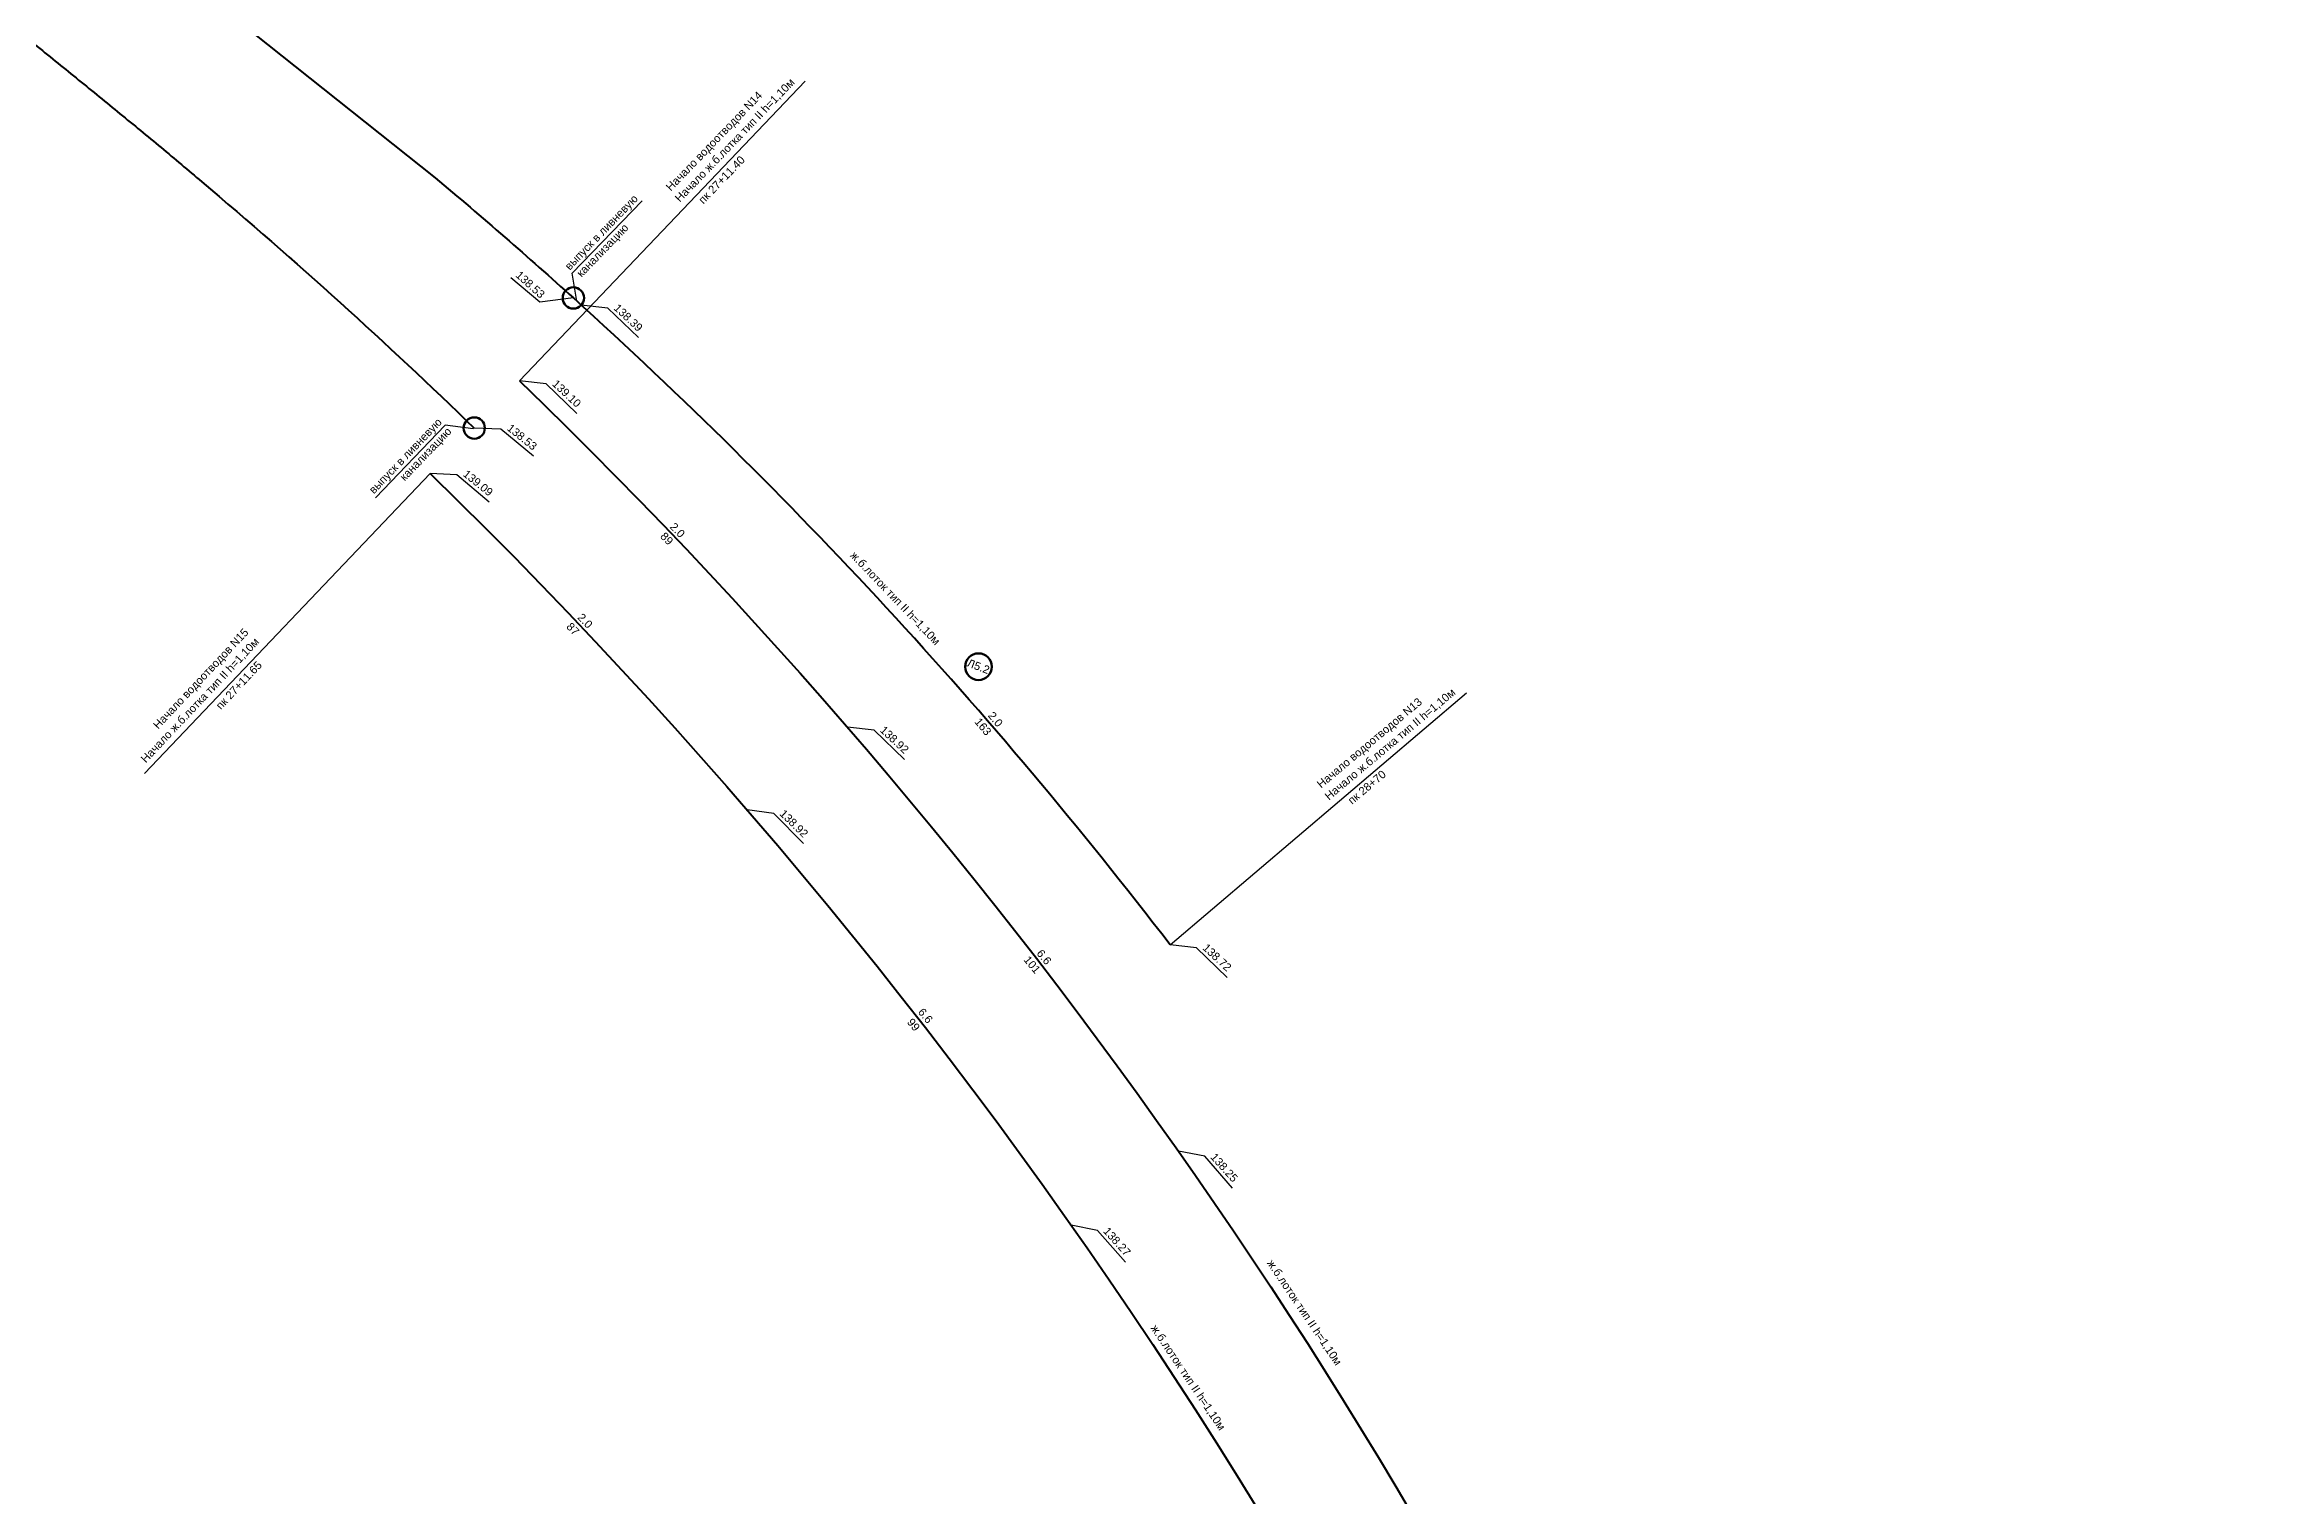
# Model space of a CAD drawing. Extents: x 10897 to 14358, y 7464 to 9324.
# Drawn here: x 12213.8 to 12629.8, y 8263 to 8535.1 of the extents above; entities that cross this region are included whole.
import ezdxf

# ---------------------------------------------------------------- set-up
doc = ezdxf.new("R2010")
doc.units = 0
doc.layers.add('ЛОТОК', color=1, linetype='Continuous', lineweight=40)
doc.styles.get("Standard").update_dxf_attribs({"font": 'arial.ttf'})
doc.linetypes.add('LOTOK', pattern='A,7e-05,[1,Лоток,S=1,R=0,X=0,Y=0],-7', length=7.00007)

msp = doc.modelspace()

# ---------------------------------------------------------------- linework, layer by layer
at = {"color": 3, "lineweight": 50}
for centre in [(12313.03, 8487.54), (12294.44, 8463.14)]:
    msp.add_circle(centre, 2, dxfattribs=at)
at = {"color": 5, "lineweight": 50}
msp.add_circle((12388.99, 8418.4), 2.5, dxfattribs=at)
at = {"layer": 'ЛОТОК', "color": 0, "lineweight": 30}
for p, q in [((12302.96, 8471.97), (12356.52, 8528.18)), ((12286.19, 8454.59), (12232.63, 8398.38)), ((12424.91, 8366.24), (12480.47, 8413.49))]:
    msp.add_line(p, q, dxfattribs=at)
at = {"layer": 'ЛОТОК', "linetype": 'LOTOK', "flags": 128}
for points in [[(11915.94, 8807.17), (11965.05, 8767.53, 0.00025), (11980.62, 8754.98), (11991.35, 8746.34), (12002.1, 8737.73, 0.00025), (12017.71, 8725.24), (12110.73, 8650.89), (12255.71, 8535.02), (12287.1, 8510.07, -0.009492), (12313.03, 8487.54, -0.009492)], [(11899.61, 8787.4), (11977.63, 8724.71), (12013.6, 8695.61), (12102.01, 8624.08), (12133.11, 8598.92), (12210.8, 8536.06), (12212.5, 8534.68, -0.000313), (12220.27, 8528.39, -0.000938), (12228.01, 8522.08, -0.001563), (12235.72, 8515.74, -0.002358), (12243.35, 8509.31, -0.017275), (12294.44, 8463.14)], [(12424.91, 8366.24, 0.045694), (12313.03, 8487.54)], [(12302.96, 8471.97, -0.101407), (12529.92, 8140.68, -0.016121), (12548.38, 8094.3, 0.012734), (12550.24, 8088.54), (12557.64, 8065.73), (12567.25, 8035.21), (12575.53, 8009.26), (12613.47, 7890.15), (12615.44, 7885.53), (12629.76, 7840.57)], [(12286.19, 8454.59, -0.118311), (12534.55, 8061.83, -0.002187), (12537.72, 8052.39, -0.001563), (12540.82, 8042.91, -0.000938), (12543.88, 8033.41, -0.000313), (12546.91, 8023.88), (12605.26, 7840.68)]]:
    msp.add_lwpolyline(points, format="xyb", dxfattribs=at)
at = {"layer": 'ЛОТОК', "color": 0, "lineweight": 30}
for points in [[(12313.69, 8486.94), (12312.83, 8492.16), (12325.94, 8505.76)], [(12313.03, 8487.54), (12306.72, 8486.74), (12301.33, 8491.29)], [(12325.22, 8480.1), (12319.5, 8485.63), (12314.51, 8486.19)], [(12313.67, 8465.88), (12307.95, 8471.41), (12302.96, 8471.97)], [(12294.24, 8463.01), (12288.98, 8463.66), (12275.91, 8450.03)], [(12305.58, 8457.87), (12299.46, 8462.96), (12294.44, 8463.14)], [(12297.27, 8449.22), (12291.2, 8454.36), (12286.19, 8454.59)], [(12375.12, 8400.97), (12369.4, 8406.5), (12364.42, 8407.06)], [(12356.2, 8385.22), (12350.6, 8390.87), (12345.63, 8391.54)], [(12435.61, 8360.15), (12429.89, 8365.68), (12424.91, 8366.24)], [(12436.63, 8320.61), (12431.4, 8326.6), (12426.48, 8327.58)], [(12416.54, 8306.73), (12411.3, 8312.72), (12406.38, 8313.7)]]:
    msp.add_lwpolyline(points, dxfattribs=at)

# ---------------------------------------------------------------- texts
for s, rotation, p in [('Начало ж.б.лотка тип II h=1,10м', 46.0484, (12333, 8505.38)), ('Начало водоотводов N14', 46.0484, (12331.31, 8507.46)), ('пк 27+11.40', 46.0484, (12337.4, 8505.06)), ('138.53', 317.9499, (12302.08, 8491.63)), ('138.39', 316.9101, (12320.48, 8485.48)), ('139.10', 316.9101, (12308.93, 8471.26)), ('138.53', 321.2294, (12300.45, 8462.88)), ('139.09', 321.2294, (12292.2, 8454.27)), ('89', 314.4759, (12329.2, 8442.72)), ('2.0', 314.4759, (12331, 8444.51)), (' ж.б.лоток тип II h=1,10м', 313.6545, (12364.42, 8439.58)), ('87', 314.4759, (12311.6, 8425.78)), ('2.0', 314.4759, (12313.68, 8427.51)), ('Начало ж.б.лотка тип II h=1,10м', 46.7227, (12232.87, 8400.25)), ('Начало водоотводов N15', 46.7227, (12235.18, 8406.59)), ('пк 27+11.65', 46.7227, (12246.94, 8410.25)), ('Начало ж.б.лотка тип II h=1,10м', 40.0456, (12454.69, 8393.28)), ('2.0', 309.8346, (12390.67, 8409.18)), ('Начало водоотводов N13', 40.0456, (12453.23, 8395.53)), ('138.92', 316.9101, (12370.39, 8406.35)), ('163', 309.8346, (12388.15, 8408.02)), ('пк 28+70', 40.0456, (12459.03, 8392.5)), ('138.92', 315.6885, (12351.58, 8390.7)), ('101', 309.8161, (12397.36, 8363.4)), ('6.6', 309.8161, (12399.78, 8364.6)), ('138.72', 316.9101, (12430.88, 8365.53)), ('99', 309.8161, (12375.5, 8351.69)), ('6.6', 309.8161, (12377.55, 8353.6)), ('138.25', 312.0867, (12432.37, 8326.37)), ('138.27', 312.0867, (12412.27, 8312.49)), (' ж.б.лоток тип II h=1,10м', 303.8415, (12442.7, 8307.06)), (' ж.б.лоток тип II h=1,10м', 303.8415, (12420.89, 8294.87))]:
    msp.add_text(s, height=1.5, rotation=rotation, dxfattribs=at).set_placement(p)
at = {"layer": 'ЛОТОК', "color": 5, "lineweight": 30}
msp.add_text('Л5.2', height=1.5, rotation=339.3292, dxfattribs=at).set_placement((12386.7, 8418.51))
at = {"layer": 'ЛОТОК', "color": 0, "lineweight": 30, "char_height": 1.5}
for insert, attachment_point, rotation in [((12311.27, 8493.67), 1, 46.0484), ((12287.42, 8465.16), 3, 46.2091)]:
    msp.add_mtext_dynamic_manual_height_columns('выпуск в ливневую\\P канализацию', width=18.882, gutter_width=12.5, heights=[0], dxfattribs=dict(at, insert=insert, attachment_point=attachment_point, rotation=rotation))

doc.saveas('drawing.dxf')
